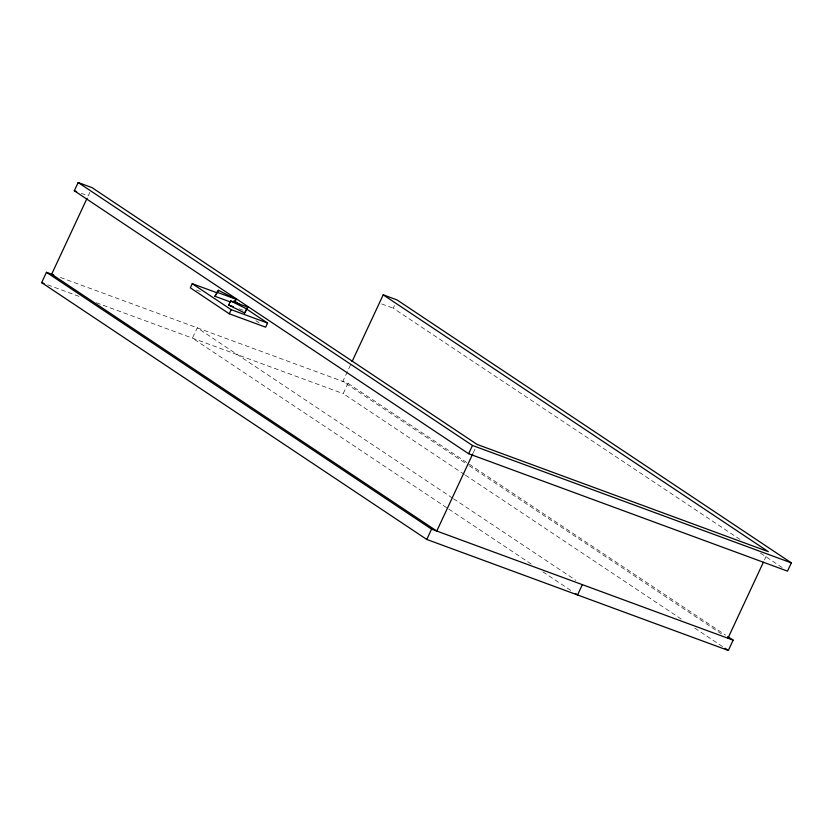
<?xml version="1.0" encoding="UTF-8"?>
<svg xmlns="http://www.w3.org/2000/svg" width="833" height="833" viewBox="0 0 833 833"><rect width="100%" height="100%" fill="white"/><g stroke="black" fill="none" stroke-linecap="round" stroke-linejoin="round"><path stroke-width="0.62" stroke-dasharray="4.17 3.12" d="M89.839 192.35L88.183 195.88L81.259 193.329M350.454 365.052L342.821 381.42L468.313 465.106M464.377 474.446L343.217 393.645L348.017 383.336L57.748 276.473M739.975 539.43L393.218 308.189L394.863 304.649M473.331 452.652L474.966 449.143M764.496 559.849L766.131 556.34M238.988 308.762L243.569 310.428M381.66 303.93L393.218 308.189M196.39 290.051L201.242 291.831M47.731 284.855L79.343 296.496M96.368 302.764L343.217 393.645M760.498 553.112L782.104 567.523M255.929 320.695L259.178 322.86M348.017 383.336L725.564 635.11M469.396 465.824L721.451 633.913M465.46 475.164L681.81 619.45M694.795 628.103L722.919 646.856M452.538 498.082L197.234 327.827L192.433 338.136L447.738 508.38M453.621 498.8L575.863 580.32M448.82 509.109L532.11 564.659M542.929 571.865L571.063 590.628"/><path stroke-width="1.25" d="M383.201 294.83L397.06 299.942L791.35 562.879L787.508 571.126L468.615 453.714L74.324 190.778L78.167 182.531L92.036 187.633L477.153 444.458L768.318 551.654L383.201 294.83L352.088 361.543M727.73 636.547L733.134 640.16L728.334 650.469L426.767 539.44L41.65 282.616L46.461 272.308L53.749 274.994M87.101 198.223L51.656 274.224L436.773 531.048L472.79 453.818M216.507 292.622L192.246 283.689L190.33 287.812L229.273 313.791L265.665 327.182L267.591 323.058L245.954 308.637M230.647 302.056L214.966 296.298L218.392 290.3L236.187 299.255L234.739 302.348M218.392 290.3L214.966 296.298M228.679 305.034L230.595 300.911L247.776 307.138L244.683 313L228.679 305.034L233.261 306.69M229.273 313.791L231.199 309.668L192.246 283.689M244.683 313L247.776 307.138M426.767 539.44L431.577 529.132L46.461 272.308M468.615 453.714L472.457 445.468L78.167 182.531M582.361 584.651L577.55 594.949L575.384 593.513M727.938 638.245L763.403 562.192M216.892 292.175L236.187 299.255M74.324 190.778L76.636 191.632M231.199 309.668L267.591 323.058M41.65 282.616L44.087 283.512M472.457 445.468L791.35 562.879M431.577 529.132L733.134 640.16M230.595 300.911L246.61 308.876M234.052 300.703L239.467 304.305M725.085 648.303L727.251 649.74"/></g></svg>
